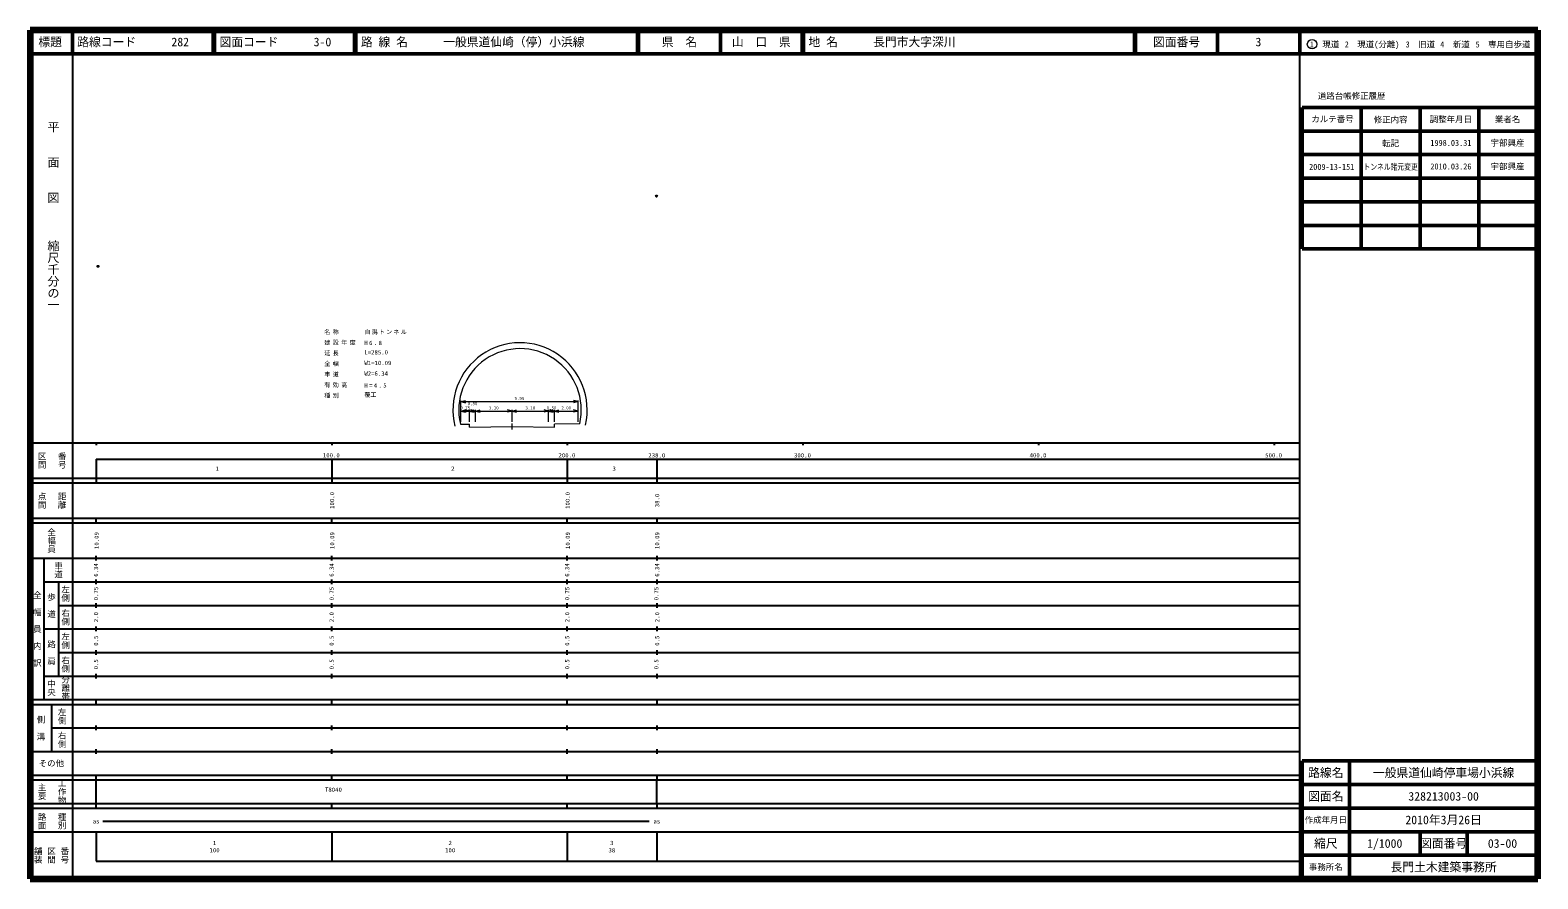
# Model space of a CAD drawing. Units: millimetres on the paper, with parts at other scales. Extents: x 40 to 680, y 20 to 380.
import ezdxf
from ezdxf.enums import TextEntityAlignment as Align

# ---------------------------------------------------------------- set-up
doc = ezdxf.new("R2010")
doc.units = ezdxf.units.MM
doc.header["$PDMODE"] = 32
doc.header["$PDSIZE"] = 0.5
doc.layers.add('M-OTRS', color=6, linetype='Continuous')
for name, color, linetype, lineweight in [('M-STR-HTXT', 7, 'Continuous', 13), ('M-TTL', 2, 'Continuous', 140), ('M-TTL-BAND', 7, 'Continuous', 25), ('M-TTL-FRAM', 2, 'Continuous', 50), ('M-TTL-LINE', 7, 'Continuous', 50), ('M-TTL-TXT', 7, 'Continuous', 13)]:
    doc.layers.add(name, color=color, linetype=linetype, lineweight=lineweight)
doc.styles.add('@ＭＳ ゴシック', font='')
doc.styles.add('ＭＳ ゴシック', font='')
doc.styles.get('@ＭＳ ゴシック').set_extended_font_data('@MS Gothic')
doc.styles.get('ＭＳ ゴシック').set_extended_font_data('MS Gothic')

msp = doc.modelspace()

# ---------------------------------------------------------------- linework, layer by layer
at = {"layer": 'M-OTRS'}
for p in [(305.867, 309.622), (68.778, 279.841)]:
    msp.add_point(p, dxfattribs=at)
at = {"layer": 'M-STR-HTXT'}
for p, q in [((222.807, 222.415), (224.738, 222.933)), ((222.807, 213.91), (222.807, 222.915)), ((222.807, 222.415), (226.557, 222.415)), ((222.807, 222.415), (224.738, 221.897)), ((222.807, 218.415), (224.738, 218.933)), ((222.807, 218.415), (226.557, 218.415)), ((222.807, 218.415), (224.738, 217.897)), ((226.557, 218.415), (224.625, 218.933)), ((226.557, 218.415), (224.625, 217.897)), ((226.557, 222.415), (229.057, 222.415)), ((226.557, 218.415), (228.488, 218.933)), ((226.557, 213.91), (226.557, 218.915)), ((226.557, 218.415), (229.057, 218.415)), ((226.557, 218.415), (228.488, 217.897)), ((229.057, 218.415), (227.125, 218.933)), ((229.057, 218.415), (227.125, 217.897)), ((229.057, 222.415), (244.557, 222.415)), ((229.057, 218.415), (230.988, 218.933)), ((229.057, 213.91), (229.057, 218.915)), ((229.057, 218.415), (244.557, 218.415)), ((229.057, 218.415), (230.988, 217.897)), ((244.557, 218.415), (242.625, 218.933)), ((244.557, 218.415), (242.625, 217.897)), ((244.557, 222.415), (260.057, 222.415)), ((244.557, 218.415), (246.488, 218.933)), ((244.557, 213.91), (244.557, 218.915)), ((244.557, 218.415), (260.057, 218.415)), ((244.557, 218.415), (246.488, 217.897)), ((260.057, 218.415), (258.125, 218.933)), ((260.057, 218.415), (258.125, 217.897)), ((260.057, 222.415), (262.557, 222.415)), ((260.057, 218.415), (261.988, 218.933)), ((260.057, 213.91), (260.057, 218.915)), ((260.057, 218.415), (262.557, 218.415)), ((260.057, 218.415), (261.988, 217.897)), ((262.557, 218.415), (260.625, 218.933)), ((262.557, 218.415), (260.625, 217.897)), ((262.557, 222.415), (272.557, 222.415)), ((262.557, 218.415), (264.488, 218.933)), ((262.557, 213.91), (262.557, 218.915)), ((262.557, 218.415), (272.557, 218.415)), ((262.557, 218.415), (264.488, 217.897)), ((272.557, 222.415), (270.625, 222.933)), ((272.557, 222.415), (270.625, 221.897)), ((272.557, 218.415), (270.625, 218.933)), ((272.557, 218.415), (270.625, 217.897)), ((272.557, 213.91), (272.557, 222.915)), ((222.656, 212.913), (226.557, 212.835)), ((226.557, 211.585), (226.557, 212.835)), ((244.557, 210.642), (244.557, 213.207)), ((273.289, 213.05), (262.557, 212.835)), ((262.557, 211.585), (262.557, 212.835))]:
    msp.add_line(p, q, dxfattribs=at)
msp.add_lwpolyline([(226.557, 211.585), (244.557, 211.855), (262.557, 211.585)], dxfattribs=at)
for radius, end in [(28.5, 193.86072), (26, 193.32424)]:
    msp.add_arc((247.957, 218.905), radius, 346.985, end, dxfattribs=at)
at = {"layer": 'M-TTL'}
for p, q in [((40, 380), (40, 20)), ((680, 380), (40, 380)), ((680, 20), (680, 380)), ((40, 20), (680, 20))]:
    msp.add_line(p, q, dxfattribs=at)
at = {"layer": 'M-TTL-BAND'}
for p, q in [((58, 370), (58, 20)), ((579, 20), (579, 370)), ((40, 205), (579, 205)), ((68, 205), (68, 204)), ((168, 205), (168, 204)), ((268, 205), (268, 204)), ((368, 205), (368, 204)), ((468, 205), (468, 204)), ((568, 205), (568, 204)), ((68, 198), (579, 198)), ((68, 198), (68, 188)), ((168, 198), (168, 188)), ((268, 198), (268, 188)), ((306, 198), (306, 188)), ((40, 190), (579, 190)), ((40, 188), (579, 188)), ((40, 173), (579, 173)), ((68, 171), (68, 173)), ((168, 171), (168, 173)), ((268, 171), (268, 173)), ((306, 173), (306, 171)), ((40, 171), (579, 171)), ((40, 156), (579, 156)), ((46, 96), (46, 156)), ((68, 155), (68, 157)), ((168, 155), (168, 157)), ((268, 155), (268, 157)), ((306, 157), (306, 155)), ((46, 146), (579, 146)), ((52, 146), (52, 106)), ((68, 145), (68, 147)), ((168, 145), (168, 147)), ((268, 145), (268, 147)), ((306, 147), (306, 145)), ((52, 136), (579, 136)), ((68, 135), (68, 137)), ((168, 135), (168, 137)), ((268, 135), (268, 137)), ((306, 137), (306, 135)), ((46, 126), (579, 126)), ((68, 125), (68, 127)), ((168, 125), (168, 127)), ((268, 125), (268, 127)), ((306, 127), (306, 125)), ((52, 116), (579, 116)), ((68, 115), (68, 117)), ((168, 115), (168, 117)), ((268, 115), (268, 117)), ((306, 117), (306, 115)), ((46, 106), (579, 106)), ((68, 105), (68, 107)), ((168, 105), (168, 107)), ((268, 105), (268, 107)), ((306, 107), (306, 105)), ((40, 96), (579, 96)), ((68, 94), (68, 96)), ((168, 94), (168, 96)), ((268, 94), (268, 96)), ((306, 96), (306, 94)), ((40, 94), (579, 94)), ((49, 94), (49, 74)), ((49, 84), (579, 84)), ((68, 83), (68, 85)), ((168, 83), (168, 85)), ((268, 83), (268, 85)), ((306, 85), (306, 83)), ((40, 74), (579, 74)), ((68, 73), (68, 75)), ((168, 73), (168, 75)), ((268, 73), (268, 75)), ((306, 75), (306, 73)), ((40, 64), (579, 64)), ((68, 62), (68, 64)), ((168, 62), (168, 64)), ((268, 62), (268, 64)), ((306, 64), (306, 62)), ((40, 62), (579, 62)), ((68, 52), (68, 62)), ((306, 52), (306, 62)), ((40, 52), (579, 52)), ((68, 50), (68, 52)), ((168, 50), (168, 52)), ((268, 50), (268, 52)), ((306, 52), (306, 50)), ((40, 50), (579, 50)), ((40, 40), (579, 40)), ((68, 40), (68, 27.5)), ((70.805, 44.406), (302.756, 44.406)), ((168, 40), (168, 27.5)), ((268, 40), (268, 27.5)), ((306, 40), (306, 27.5)), ((68, 27.5), (579, 27.5))]:
    msp.add_line(p, q, dxfattribs=at)
at = {"layer": 'M-TTL-FRAM'}
for p, q in [((580, 347.197), (580, 287.197)), ((580, 347.197), (680, 347.197)), ((580, 287.197), (680, 287.197)), ((680, 70), (580, 70)), ((580, 70), (580, 20))]:
    msp.add_line(p, q, dxfattribs=at)
at = {"layer": 'M-TTL-LINE'}
for p, q in [((58, 380), (58, 370)), ((117.75, 380), (117.75, 370)), ((118.25, 380), (118.25, 370)), ((177.75, 380), (177.75, 370)), ((178.25, 380), (178.25, 370)), ((297.75, 380), (297.75, 370)), ((298.25, 380), (298.25, 370)), ((333, 380), (333, 370)), ((367.75, 380), (367.75, 370)), ((368.25, 380), (368.25, 370)), ((508.747, 380), (508.747, 370)), ((509.247, 380), (509.247, 370)), ((543.997, 380), (543.997, 370)), ((579, 380), (579, 370)), ((40, 370), (680, 370)), ((605, 347.197), (605, 287.197)), ((630, 347.197), (630, 287.197)), ((655, 347.197), (655, 287.197)), ((580, 337.197), (680, 337.197)), ((580, 327.197), (680, 327.197)), ((580, 317.197), (680, 317.197)), ((580, 307.197), (680, 307.197)), ((580, 297.197), (680, 297.197)), ((600, 70), (600, 20)), ((680, 60), (580, 60)), ((680, 50), (580, 50)), ((680, 40), (580, 40)), ((630, 40), (630, 30)), ((650, 40), (650, 30)), ((680, 30), (580, 30))]:
    msp.add_line(p, q, dxfattribs=at)
at = {"layer": 'M-TTL-TXT'}
msp.add_circle((584.147, 374.034), 2, dxfattribs=at)

# ---------------------------------------------------------------- texts
at = {"layer": 'M-STR-HTXT', "style": 'ＭＳ ゴシック'}
for s, p in [('L=285.0', (181.862, 241.89)), ('W1=10.09', (181.862, 237.39)), ('W2=6.34', (181.862, 232.89)), ('覆工', (181.862, 223.89))]:
    msp.add_text(s, height=1.833, dxfattribs=at).set_placement(p, align=Align.BOTTOM_LEFT)
for s, p in [('9.95', (247.682, 222.715)), ('0.75', (224.682, 218.715)), ('0.50', (227.807, 220.516)), ('3.10', (236.807, 218.715)), ('3.10', (252.307, 218.715)), ('0.50', (261.307, 218.715)), ('2.00', (267.557, 218.715))]:
    msp.add_text(s, height=1.32, dxfattribs=at).set_placement(p, align=Align.BOTTOM_CENTER)
at = {"layer": 'M-STR-HTXT', "char_height": 1.833, "attachment_point": 7, "style": 'ＭＳ ゴシック'}
for s, insert in [('\\T1.4;名称', (164.862, 250.89)), ('\\T1.2;白潟トンネル', (181.862, 250.89)), ('\\T1.4;建設年度', (164.862, 246.39)), ('\\T1.4;延長', (164.862, 241.89)), ('\\T1.4;H6.8', (181.862, 246.39)), ('\\T1.4;全幅', (164.862, 237.39)), ('\\T1.4;有効高', (164.862, 228.39)), ('\\T1.4;車道', (164.862, 232.89)), ('\\T1.4;種別', (164.862, 223.89)), ('\\T1.4;H=4.5', (181.862, 228.39))]:
    msp.add_mtext(s, dxfattribs=dict(at, insert=insert))
at = {"layer": 'M-TTL-BAND', "style": '@ＭＳ ゴシック'}
for s, p in [('平\u3000\u3000面\u3000\u3000図', (49.777, 306.475)), ('縮尺千分の一', (49.777, 261.03))]:
    msp.add_text(s, height=3.666, rotation=270, dxfattribs=at).set_placement(p, align=Align.MIDDLE_RIGHT)
at = {"layer": 'M-TTL-BAND'}
for s, height, rotation, style, p in [('区間', 2.566, 270, '@ＭＳ ゴシック', (45, 197.5)), ('番号', 2.566, 270, '@ＭＳ ゴシック', (53.5, 197.5)), ('点間', 2.566, 270, '@ＭＳ ゴシック', (45, 180.5)), ('距離', 2.566, 270, '@ＭＳ ゴシック', (53.5, 180.5)), ('100.0', 1.833, 90, 'ＭＳ ゴシック', (168.149, 180.5)), ('100.0', 1.833, 90, 'ＭＳ ゴシック', (268.149, 180.5)), ('38.0', 1.833, 90, 'ＭＳ ゴシック', (306.149, 180.5)), ('全幅員', 2.566, 270, '@ＭＳ ゴシック', (49, 163.5)), ('10.09', 1.833, 90, 'ＭＳ ゴシック', (68.197, 163.5)), ('10.09', 1.833, 90, 'ＭＳ ゴシック', (168.197, 163.5)), ('10.09', 1.833, 90, 'ＭＳ ゴシック', (268.197, 163.5)), ('10.09', 1.833, 90, 'ＭＳ ゴシック', (306.149, 163.5)), ('車道', 2.566, 270, '@ＭＳ ゴシック', (52, 151)), ('6.34', 1.833, 90, 'ＭＳ ゴシック', (67.948, 151)), ('6.34', 1.833, 90, 'ＭＳ ゴシック', (167.948, 151)), ('6.34', 1.833, 90, 'ＭＳ ゴシック', (267.948, 151)), ('6.34', 1.833, 90, 'ＭＳ ゴシック', (306.149, 151)), ('全\u3000幅\u3000員\u3000内\u3000訳', 2.566, 270, '@ＭＳ ゴシック', (43, 126)), ('歩\u3000道', 2.566, 270, '@ＭＳ ゴシック', (49, 136)), ('左側', 2.566, 270, '@ＭＳ ゴシック', (55, 141)), ('0.75', 1.833, 90, 'ＭＳ ゴシック', (67.948, 141)), ('0.75', 1.833, 90, 'ＭＳ ゴシック', (167.948, 141)), ('0.75', 1.833, 90, 'ＭＳ ゴシック', (267.948, 141)), ('0.75', 1.833, 90, 'ＭＳ ゴシック', (305.776, 141)), ('右側', 2.566, 270, '@ＭＳ ゴシック', (55, 131)), ('2.0', 1.833, 90, 'ＭＳ ゴシック', (67.948, 131)), ('2.0', 1.833, 90, 'ＭＳ ゴシック', (167.948, 131)), ('2.0', 1.833, 90, 'ＭＳ ゴシック', (267.948, 131)), ('2.0', 1.833, 90, 'ＭＳ ゴシック', (306.149, 131)), ('左側', 2.566, 270, '@ＭＳ ゴシック', (55, 121)), ('0.5', 1.833, 90, 'ＭＳ ゴシック', (67.948, 121)), ('0.5', 1.833, 90, 'ＭＳ ゴシック', (167.948, 121)), ('0.5', 1.833, 90, 'ＭＳ ゴシック', (267.948, 121)), ('0.5', 1.833, 90, 'ＭＳ ゴシック', (306.149, 121)), ('路\u3000肩', 2.566, 270, '@ＭＳ ゴシック', (49, 116)), ('右側', 2.566, 270, '@ＭＳ ゴシック', (55, 111)), ('0.5', 1.833, 90, 'ＭＳ ゴシック', (67.948, 111)), ('0.5', 1.833, 90, 'ＭＳ ゴシック', (167.948, 111)), ('0.5', 1.833, 90, 'ＭＳ ゴシック', (267.948, 111)), ('0.5', 1.833, 90, 'ＭＳ ゴシック', (305.776, 111)), ('中央', 2.566, 270, '@ＭＳ ゴシック', (49, 101)), ('分離帯', 2.566, 270, '@ＭＳ ゴシック', (55, 101)), ('左側', 2.566, 270, '@ＭＳ ゴシック', (53.5, 89)), ('側\u3000溝', 2.566, 270, '@ＭＳ ゴシック', (44.5, 84)), ('右側', 2.566, 270, '@ＭＳ ゴシック', (53.5, 79)), ('主要', 2.566, 270, '@ＭＳ ゴシック', (45, 57)), ('工作物', 2.566, 270, '@ＭＳ ゴシック', (53.5, 57)), ('路面', 2.566, 270, '@ＭＳ ゴシック', (45, 44.5)), ('種別', 2.566, 270, '@ＭＳ ゴシック', (53.5, 44.5)), ('舗装', 2.566, 270, '@ＭＳ ゴシック', (43.333, 30)), ('区間', 2.566, 270, '@ＭＳ ゴシック', (49, 30)), ('番号', 2.566, 270, '@ＭＳ ゴシック', (54.667, 30))]:
    msp.add_text(s, height=height, rotation=rotation, dxfattribs=dict(at, style=style)).set_placement(p, align=Align.MIDDLE_CENTER)
at = {"layer": 'M-TTL-BAND', "style": 'ＭＳ ゴシック'}
for s, p in [('100.0', (167.844, 198.195)), ('200.0', (267.844, 198.195)), ('238.0', (306, 198.195)), ('300.0', (367.844, 198.195)), ('400.0', (467.844, 198.195)), ('500.0', (567.844, 198.195))]:
    msp.add_text(s, height=1.833, dxfattribs=at).set_placement(p, align=Align.BOTTOM_CENTER)
for s, height, p in [('1', 1.833, (119.437, 194)), ('2', 1.833, (219.419, 194)), ('3', 1.833, (287.888, 194)), ('その他', 2.566, (49, 69)), ('T8040', 1.833, (168.75, 57.836)), ('as', 1.833, (68.006, 44.406)), ('as', 1.833, (306.024, 44.406)), ('100', 1.833, (118.288, 32.131)), ('1', 1.833, (118.288, 35.238)), ('100', 1.833, (218.288, 32.131)), ('2', 1.833, (218.288, 35.238)), ('38', 1.833, (286.942, 32.131)), ('3', 1.833, (286.942, 35.238))]:
    msp.add_text(s, height=height, dxfattribs=at).set_placement(p, align=Align.MIDDLE_CENTER)
at = {"layer": 'M-TTL-TXT', "style": 'ＭＳ ゴシック'}
for s, height, p in [('標題', 3.666, (48.5, 375)), ('県\u3000名', 3.666, (315.625, 375)), ('山\u3000口\u3000県', 3.666, (350.375, 375)), ('図面番号', 3.666, (526.622, 375)), ('3', 3.666, (561.372, 375)), ('1\u3000現道', 2.566, (589.448, 373.958)), ('2\u3000現道(分離)', 2.566, (609.619, 373.958)), ('3\u3000旧道', 2.566, (630.121, 373.958)), ('4\u3000新道', 2.566, (644.824, 373.958)), ('5\u3000専用自歩道', 2.566, (665.228, 373.958)), ('道路台帳修正履歴', 2.566, (600.968, 352.113)), ('カルテ番号', 2.566, (592.839, 342.277)), ('修正内容', 2.566, (617.509, 342.023)), ('調整年月日', 2.566, (643.089, 342.197)), ('業者名', 2.566, (667.134, 342.197)), ('転記', 2.566, (617.509, 332.023)), ('1998.03.31', 2.566, (643.089, 332.197)), ('宇部興産', 2.566, (667.134, 332.197)), ('2009-13-151', 2.566, (592.509, 322.023)), ('2010.03.26', 2.566, (643.089, 322.197)), ('宇部興産', 2.566, (667.134, 322.197)), ('路線名', 3.666, (590, 65)), ('一般県道仙崎停車場小浜線', 3.666, (640, 65)), ('図面名', 3.666, (590, 55)), ('328213003-00', 3.666, (640, 55)), ('作成年月日', 2.566, (590, 45)), ('2010年3月26日', 3.666, (640, 45)), ('縮尺', 3.666, (590, 35)), ('1/1000', 3.666, (615, 35)), ('図面番号', 3.666, (640, 35)), ('03-00', 3.666, (665, 35)), ('事務所名', 2.566, (590, 25)), ('長門土木建築事務所', 3.666, (640, 25))]:
    msp.add_text(s, height=height, dxfattribs=at).set_placement(p, align=Align.MIDDLE_CENTER)
for s, p in [('路線コード      282', (60, 375)), ('図面コード      3-0', (120.38, 375)), ('路 線 名      一般県道仙崎（停）小浜線', (180.38, 375)), ('地 名      長門市大字深川', (370.38, 375))]:
    msp.add_text(s, height=3.666, dxfattribs=at).set_placement(p, align=Align.MIDDLE_LEFT)
at = {"layer": 'M-TTL-TXT', "style": 'ＭＳ ゴシック', "width": 0.8}
msp.add_text('トンネル諸元変更', height=2.566, dxfattribs=at).set_placement((617.509, 322.023), align=Align.MIDDLE_CENTER)

doc.saveas('drawing.dxf')
